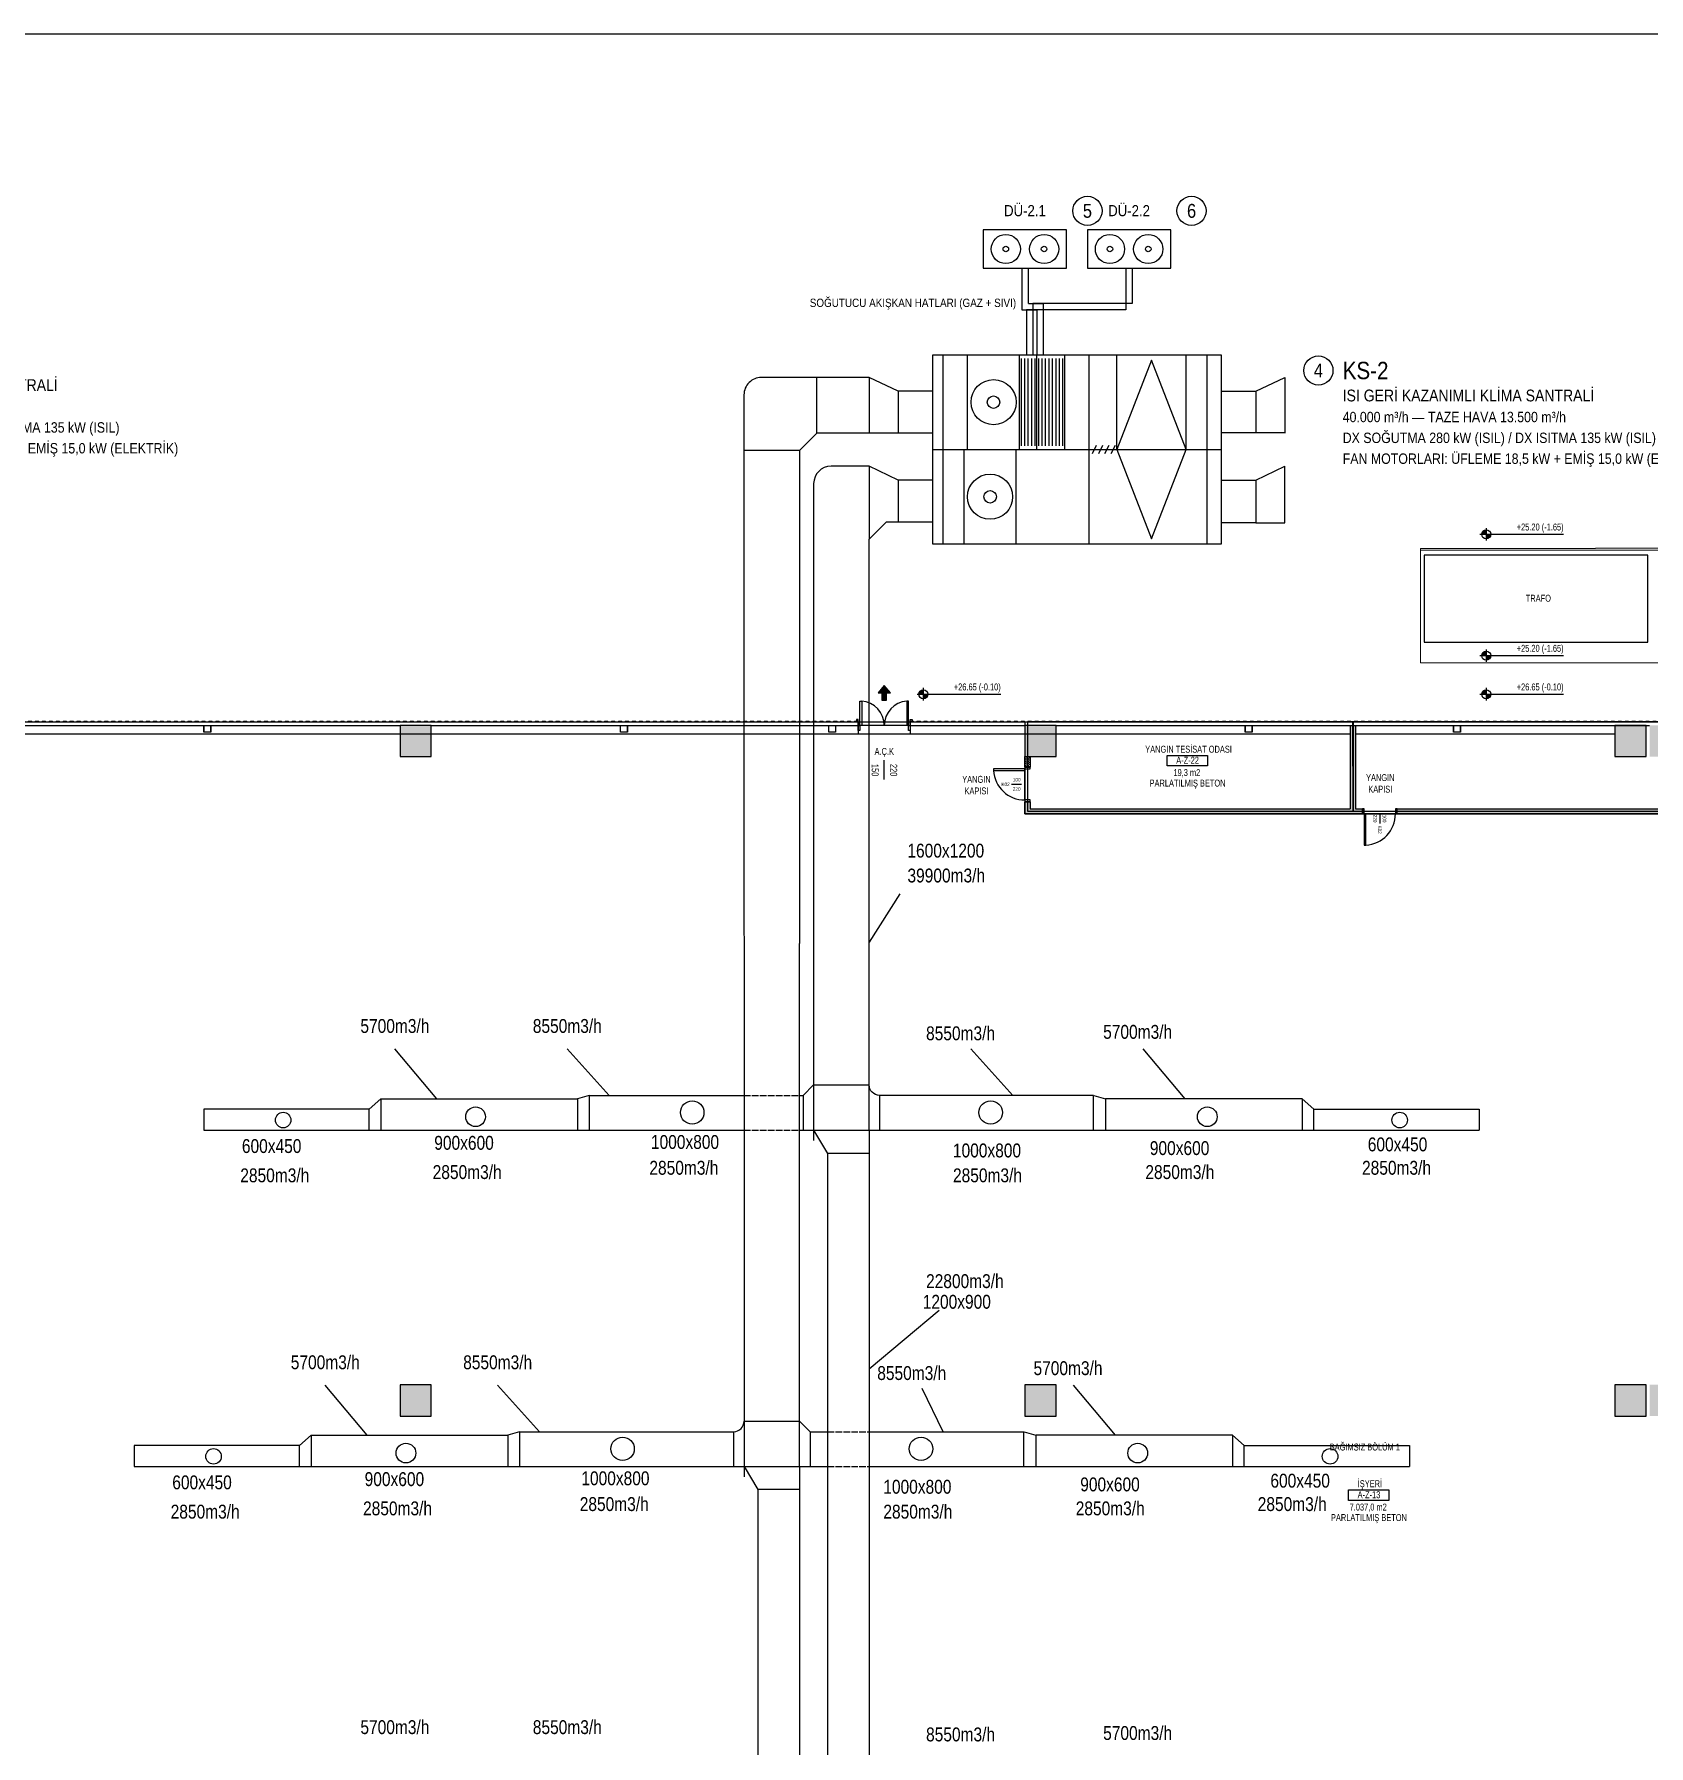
# Model space of a CAD drawing. Header units: centimetres. Extents: x 26200 to 152500, y -600 to 9300.
# Drawn here: x 56981 to 61632, y 4369 to 9300 of the extents above; entities that cross this region are included whole.
import ezdxf
from ezdxf.enums import TextEntityAlignment as Align

# ---------------------------------------------------------------- set-up
doc = ezdxf.new("R2010")
doc.units = ezdxf.units.CM
doc.linetypes.add('DASHED', pattern=[1.524, 1.27, -0.254])
for name, color, linetype in [('A-ANNO-DIMS', 8, 'Continuous'), ('A-ANNO-IDEN', 8, 'Continuous'), ('A-ANNO-TEXT', 8, 'Continuous'), ('A-AREA', 8, 'Continuous'), ('A-DOOR', 8, 'Continuous'), ('A-ELEV-01', 8, 'Continuous'), ('A-ELEV-03', 8, 'Continuous'), ('A-ROOF-OTLN', 8, 'Continuous'), ('A-WALL', 8, 'Continuous'), ('A-WALL-HTCH', 8, 'Continuous'), ('A-WALL-SNWPNL', 8, 'Continuous'), ('A-WALL-STEL', 8, 'Continuous'), ('L-SITE-CURB', 8, 'Continuous'), ('MTY-CIHAZ', 135, 'Continuous'), ('MTY-DONUS-CAP', 110, 'Continuous'), ('MTY-DONUS-KANALI', 4, 'Continuous'), ('MTY-DONUS-KANALI-GIZLI', 4, 'DASHED'), ('MTY-SOGUTUCU-HAT', 6, 'DASHED'), ('MTY-UFLEME-CAP', 21, 'Continuous'), ('MTY-UFLEME-KANALI', 20, 'Continuous'), ('MTY-UFLEME-KANALI-GIZLI', 20, 'DASHED'), ('ROTAS-CIHAZ-NO', 1, 'Continuous'), ('ROTAS-PAFTA', 144, 'Continuous'), ('S-CONC', 5, 'Continuous'), ('S-HTCH', 8, 'Continuous'), ('S-STEL', 3, 'Continuous')]:
    doc.layers.add(name, color=color, linetype=linetype)
doc.styles.add('Fields_100', font='act_simplex.shx', dxfattribs={"width": 0.8, "height": 20})
doc.styles.add('ROTAS', font='arial.ttf')
pattern_1 = [(0, (47244.2896, 54361.0323), (3.175, 3.175), [3.175, -3.175])]

# ---------------------------------------------------------------- blocks, each defined once
blk = doc.blocks.new('KAPI_100')
at = {"layer": 'A-DOOR'}
blk.add_line((5, 15), (95, 15), dxfattribs=at)
blk.add_lwpolyline([(95, 15), (95, 105), (90, 105), (90, 15)], dxfattribs=at)
for points in [[(0, 0), (5, 0), (5, 15), (0, 15)], [(95, 0), (100, 0), (100, 15), (95, 15)]]:
    blk.add_lwpolyline(points, close=True, dxfattribs=at)
blk.add_arc((95, 15), 90, 93.1847, 180, dxfattribs=at)
blk = doc.blocks.new('Mahal kutusu_100')
at = {"color": 0}
blk.add_lwpolyline([(-58, 30), (58, 30), (58, 0), (-58, 0)], close=True, dxfattribs=at)
at = {"color": 0, "style": 'Fields_100', "width": 0.8}
for tag, p in [('MAHAL', (3.6, 37.9)), ('KOD', (0.9, 6.2)), ('KAPLAMA', (0.8, -59.7)), ('ALAN', (-1.3, -29.4))]:
    blk.add_attdef(tag, text='', height=20, dxfattribs=at).set_placement(p, align=Align.CENTER)
blk = doc.blocks.new('Kapı Kodu_100')
at = {"color": 0}
blk.add_lwpolyline([(28, 0), (-28, 0)], dxfattribs=at)
at = {"color": 0, "style": 'Fields_100', "width": 0.8}
for tag, p in [('KK', (-63, -9.6)), ('W', (1, 17.2)), ('H', (1, -36.3))]:
    blk.add_attdef(tag, text='', height=20, dxfattribs=at).set_placement(p, align=Align.CENTER)
blk = doc.blocks.new('KAPI 150')
at = {"layer": 'A-DOOR'}
blk.add_line((145, 15), (5, 15), dxfattribs=at)
for points in [[(5, 15), (5, 85), (10, 85), (10, 15)], [(145, 15), (145, 85), (140, 85), (140, 15)]]:
    blk.add_lwpolyline(points, dxfattribs=at)
for points in [[(5, 0), (0, 0), (0, 15), (5, 15)], [(150, 0), (145, 0), (145, 15), (150, 15)]]:
    blk.add_lwpolyline(points, close=True, dxfattribs=at)
for centre, start, end in [((5, 15), 0, 85.904), ((145, 15), 94.096, 180)]:
    blk.add_arc(centre, 70, start, end, dxfattribs=at)
blk = doc.blocks.new('AÇK_01')
at = {"color": 0}
blk.add_lwpolyline([(28, 0), (-28, 0)], dxfattribs=at)
at = {"color": 0, "style": 'Fields_100', "width": 0.8}
blk.add_attdef('A.Ç.K.01', text='', height=20, rotation=90, dxfattribs=at).set_placement((-53, 0), align=Align.MIDDLE_CENTER)
for tag, p in [('W', (1, 17.2)), ('H', (1, -36.3))]:
    blk.add_attdef(tag, text='', height=20, dxfattribs=at).set_placement(p, align=Align.CENTER)
blk = doc.blocks.new('*U13')
at = {"layer": 'A-WALL-SNWPNL'}
blk.add_lwpolyline([(50, 1), (42, 1), (40, -1), (32, -1), (30, 1), (22, 1), (20, -1), (12, -1), (10, 1), (2, 1), (0, -1), (-8, -1), (-10, 1), (-18, 1), (-20, -1), (-28, -1), (-30, 1), (-38, 1), (-40, -1), (-48, -1), (-50, 1)], dxfattribs=at)
blk = doc.blocks.new('*U14')
at = {"layer": 'A-WALL-STEL', "color": 0, "linetype": 'ByBlock', "lineweight": -2, "transparency": 16777216}
for p in [(0, 0), (100, 0), (200, 0), (300, 0), (400, 0), (500, 0), (600, 0), (700, 0), (800, 0), (900, 0), (1000, 0), (1100, 0), (1200, 0), (1300, 0), (1400, 0), (1500, 0), (1600, 0), (1700, 0), (1800, 0), (1900, 0), (2000, 0), (2100, 0), (2200, 0), (2300, 0), (2400, 0), (2500, 0), (2600, 0), (2700, 0), (2800, 0), (2900, 0), (3000, 0), (3100, 0), (3200, 0), (3300, 0)]:
    blk.add_blockref('*U13', p, dxfattribs=at)
blk = doc.blocks.new('*U15')
at = {"layer": 'A-WALL-SNWPNL'}
blk.add_lwpolyline([(50, 1), (42, 1), (40, -1), (32, -1), (30, 1), (22, 1), (20, -1), (12, -1), (10, 1), (2, 1), (0, -1), (-8, -1), (-10, 1), (-18, 1), (-20, -1), (-28, -1), (-30, 1), (-38, 1), (-40, -1), (-48, -1), (-50, 1)], dxfattribs=at)
blk = doc.blocks.new('*U16')
at = {"layer": 'A-WALL-STEL', "color": 0, "linetype": 'ByBlock', "lineweight": -2, "transparency": 16777216}
for p in [(0, 0), (100, 0), (200, 0), (300, 0), (400, 0), (500, 0), (600, 0), (700, 0), (800, 0), (900, 0), (1000, 0), (1100, 0), (1200, 0), (1300, 0), (1400, 0), (1500, 0), (1600, 0), (1700, 0), (1800, 0), (1900, 0), (2000, 0), (2100, 0), (2200, 0), (2300, 0), (2400, 0), (2500, 0), (2600, 0), (2700, 0), (2800, 0), (2900, 0), (3000, 0), (3100, 0), (3200, 0), (3300, 0), (3400, 0), (3500, 0), (3600, 0), (3700, 0), (3800, 0), (3900, 0), (4000, 0), (4100, 0), (4200, 0), (4300, 0), (4400, 0), (4500, 0), (4600, 0), (4700, 0), (4800, 0), (4900, 0), (5000, 0), (5100, 0), (5200, 0), (5300, 0), (5400, 0)]:
    blk.add_blockref('*U15', p, dxfattribs=at)

msp = doc.modelspace()

# ---------------------------------------------------------------- hatches: boundary and pattern name
at = {"layer": 'A-ANNO-DIMS'}
h = msp.add_hatch(color=256, dxfattribs=at)
h.paths.add_polyline_path([(61163.6, 7872.1, 0.414214), (61150.6, 7859.1), (61163.6, 7859.1)])
h.paths.add_polyline_path([(61176.6, 7859.1), (61163.6, 7859.1), (61163.6, 7846.1, 0.414214)])
h = msp.add_hatch(color=256, dxfattribs=at)
h.paths.add_polyline_path([(61163.6, 7522.6, 0.414214), (61150.6, 7509.6), (61163.6, 7509.6)])
h.paths.add_polyline_path([(61176.6, 7509.6), (61163.6, 7509.6), (61163.6, 7496.6, 0.414214)])
h = msp.add_hatch(color=256, dxfattribs=at)
h.paths.add_polyline_path([(59542, 7411.3, 0.414214), (59529, 7398.3), (59542, 7398.3)])
h.paths.add_polyline_path([(59555, 7398.3), (59542, 7398.3), (59542, 7385.3, 0.414214)])
h = msp.add_hatch(color=256, dxfattribs=at)
h.paths.add_polyline_path([(61163.6, 7411.3, 0.414214), (61150.6, 7398.3), (61163.6, 7398.3)])
h.paths.add_polyline_path([(61176.6, 7398.3), (61163.6, 7398.3), (61163.6, 7385.3, 0.414214)])
at = {"layer": 'A-ANNO-TEXT'}
h = msp.add_hatch(color=256, dxfattribs=at)
h.dxf.hatch_style = 1
h.paths.add_polyline_path([(59429.5, 7423.2), (59411.8, 7402), (59422.7, 7402), (59422.7, 7380.9), (59436.2, 7380.9), (59436.2, 7402), (59447.2, 7402)])
at = {"layer": 'A-WALL-HTCH'}
h = msp.add_hatch(dxfattribs=at)
h.set_pattern_fill('DASH', color=256, angle=360)
h.set_pattern_definition(pattern_1)
h.paths.add_polyline_path([(60807, 7068.6), (60787, 7068.6), (60787, 7308.6), (60772, 7308.6), (60772, 7068.6), (59849.5, 7068.6), (59849.5, 7088.6), (59834.5, 7088.6), (59834.5, 7053.6), (60807, 7053.6)])
h = msp.add_hatch(dxfattribs=at)
h.set_pattern_fill('DASH', color=256, angle=360)
h.set_pattern_definition(pattern_1)
h.paths.add_polyline_path([(62587, 7073.6), (62572, 7073.6), (62572, 7068.6), (60907, 7068.6), (60907, 7053.6), (62587, 7053.6)])
h.paths.add_polyline_path([(62587, 7308.6), (62572, 7308.6), (62572, 7263.6), (62587, 7263.6)])
h = msp.add_hatch(dxfattribs=at)
h.set_pattern_fill('DASH', color=256, angle=360)
h.set_pattern_definition(pattern_1)
h.paths.add_polyline_path([(59849.5, 7218.6), (59834.5, 7218.6), (59834.5, 7188.6), (59849.5, 7188.6)])
at = {"layer": 'S-HTCH'}
h = msp.add_hatch(dxfattribs=at)
h.set_pattern_fill('ANSI33', color=256)
h.set_pattern_definition([(45, (47244.2896, 5721.5606), (-4.490128, 4.490128), []), (45, (47248.78, 5721.5606), (-4.490128, 4.490128), [3.175, -1.5875])])
h.paths.add_polyline_path([(63434.5, 1518.6), (63524.5, 1518.6), (63524.5, 1608.6), (63434.5, 1608.6)])
h.paths.add_polyline_path([(63434.5, 7218.6), (63524.5, 7218.6), (63524.5, 7308.6), (63434.5, 7308.6)])
h.paths.add_polyline_path([(61634.5, 1518.6), (61724.5, 1518.6), (61724.5, 1608.6), (61634.5, 1608.6)])
h.paths.add_polyline_path([(58034.5, 1518.6), (58124.5, 1518.6), (58124.5, 1608.6), (58034.5, 1608.6)])
h.paths.add_polyline_path([(61634.5, 7218.6), (61724.5, 7218.6), (61724.5, 7308.6), (61634.5, 7308.6)])
h.paths.add_polyline_path([(58034.5, 7218.6), (58124.5, 7218.6), (58124.5, 7308.6), (58034.5, 7308.6)])
h.paths.add_polyline_path([(63434.5, 3418.6), (63524.5, 3418.6), (63524.5, 3508.6), (63434.5, 3508.6)])
h.paths.add_polyline_path([(63434.5, 5318.6), (63524.5, 5318.6), (63524.5, 5408.6), (63434.5, 5408.6)])
h.paths.add_polyline_path([(61634.5, 3418.6), (61724.5, 3418.6), (61724.5, 3508.6), (61634.5, 3508.6)])
h.paths.add_polyline_path([(58034.5, 3418.6), (58124.5, 3418.6), (58124.5, 3508.6), (58034.5, 3508.6)])
h.paths.add_polyline_path([(61634.5, 5318.6), (61724.5, 5318.6), (61724.5, 5408.6), (61634.5, 5408.6)])
h.paths.add_polyline_path([(58034.5, 5318.6), (58124.5, 5318.6), (58124.5, 5408.6), (58034.5, 5408.6)])
h.paths.add_polyline_path([(68834.5, 3418.6), (68924.5, 3418.6), (68924.5, 3508.6), (68834.5, 3508.6)])
h.paths.add_polyline_path([(68834.5, 5318.6), (68924.5, 5318.6), (68924.5, 5408.6), (68834.5, 5408.6)])
h.paths.add_polyline_path([(67034.5, 3418.6), (67124.5, 3418.6), (67124.5, 3508.6), (67034.5, 3508.6)])
h.paths.add_polyline_path([(67034.5, 5318.6), (67124.5, 5318.6), (67124.5, 5408.6), (67034.5, 5408.6)])
h.paths.add_polyline_path([(65234.5, 3418.6), (65324.5, 3418.6), (65324.5, 3508.6), (65234.5, 3508.6)])
h.paths.add_polyline_path([(65234.5, 5318.6), (65324.5, 5318.6), (65324.5, 5408.6), (65234.5, 5408.6)])
h.paths.add_polyline_path([(61534.5, 3418.6), (61624.5, 3418.6), (61624.5, 3508.6), (61534.5, 3508.6)])
h.paths.add_polyline_path([(61534.5, 5318.6), (61624.5, 5318.6), (61624.5, 5408.6), (61534.5, 5408.6)])
h.paths.add_polyline_path([(59834.5, 3418.6), (59924.5, 3418.6), (59924.5, 3508.6), (59834.5, 3508.6)])
h.paths.add_polyline_path([(59834.5, 5318.6), (59924.5, 5318.6), (59924.5, 5408.6), (59834.5, 5408.6)])
h.paths.add_polyline_path([(56234.5, 3418.6), (56324.5, 3418.6), (56324.5, 3508.6), (56234.5, 3508.6)])
h.paths.add_polyline_path([(56234.5, 5318.6), (56324.5, 5318.6), (56324.5, 5408.6), (56234.5, 5408.6)])
h.paths.add_polyline_path([(54434.5, 3418.6), (54524.5, 3418.6), (54524.5, 3508.6), (54434.5, 3508.6)])
h.paths.add_polyline_path([(54434.5, 5318.6), (54524.5, 5318.6), (54524.5, 5408.6), (54434.5, 5408.6)])
h.paths.add_polyline_path([(52634.5, 3418.6), (52724.5, 3418.6), (52724.5, 3508.6), (52634.5, 3508.6)])
h.paths.add_polyline_path([(52634.5, 5318.6), (52724.5, 5318.6), (52724.5, 5408.6), (52634.5, 5408.6)])
h.paths.add_polyline_path([(70634.5, 5318.6), (70724.5, 5318.6), (70724.5, 5408.6), (70634.5, 5408.6)])
h.paths.add_polyline_path([(70634.5, 3418.6), (70724.5, 3418.6), (70724.5, 3508.6), (70634.5, 3508.6)])
h.paths.add_polyline_path([(70634.5, 1518.6), (70724.5, 1518.6), (70724.5, 1608.6), (70634.5, 1608.6)])
h.paths.add_polyline_path([(68834.5, 1518.6), (68924.5, 1518.6), (68924.5, 1608.6), (68834.5, 1608.6)])
h.paths.add_polyline_path([(67034.5, 1518.6), (67124.5, 1518.6), (67124.5, 1608.6), (67034.5, 1608.6)])
h.paths.add_polyline_path([(65234.5, 1518.6), (65324.5, 1518.6), (65324.5, 1608.6), (65234.5, 1608.6)])
h.paths.add_polyline_path([(61534.5, 1518.6), (61624.5, 1518.6), (61624.5, 1608.6), (61534.5, 1608.6)])
h.paths.add_polyline_path([(59834.5, 1518.6), (59924.5, 1518.6), (59924.5, 1608.6), (59834.5, 1608.6)])
h.paths.add_polyline_path([(56234.5, 1518.6), (56324.5, 1518.6), (56324.5, 1608.6), (56234.5, 1608.6)])
h.paths.add_polyline_path([(54434.5, 1518.6), (54524.5, 1518.6), (54524.5, 1608.6), (54434.5, 1608.6)])
h.paths.add_polyline_path([(52634.5, 1518.6), (52724.5, 1518.6), (52724.5, 1608.6), (52634.5, 1608.6)])
h.paths.add_polyline_path([(70634.5, 7218.6), (70724.5, 7218.6), (70724.5, 7308.6), (70634.5, 7308.6)])
h.paths.add_polyline_path([(68834.5, 7218.6), (68924.5, 7218.6), (68924.5, 7308.6), (68834.5, 7308.6)])
h.paths.add_polyline_path([(67034.5, 7218.6), (67124.5, 7218.6), (67124.5, 7308.6), (67034.5, 7308.6)])
h.paths.add_polyline_path([(65234.5, 7218.6), (65324.5, 7218.6), (65324.5, 7308.6), (65234.5, 7308.6)])
h.paths.add_polyline_path([(61534.5, 7218.6), (61624.5, 7218.6), (61624.5, 7308.6), (61534.5, 7308.6)])
h.paths.add_polyline_path([(59834.5, 7218.6), (59924.5, 7218.6), (59924.5, 7308.6), (59834.5, 7308.6)])
h.paths.add_polyline_path([(56234.5, 7218.6), (56324.5, 7218.6), (56324.5, 7308.6), (56234.5, 7308.6)])
h.paths.add_polyline_path([(54434.5, 7218.6), (54524.5, 7218.6), (54524.5, 7308.6), (54434.5, 7308.6)])
h.paths.add_polyline_path([(52634.5, 7218.6), (52724.5, 7218.6), (52724.5, 7308.6), (52634.5, 7308.6)])

# ---------------------------------------------------------------- linework, layer by layer
at = {"layer": 'A-ANNO-DIMS'}
for p, q in [((61145.6, 7859.1), (61386.6, 7859.1)), ((61163.6, 7877.1), (61163.6, 7841.1)), ((61145.6, 7509.6), (61386.6, 7509.6)), ((61163.6, 7527.6), (61163.6, 7491.6)), ((59524, 7398.3), (59765, 7398.3)), ((59542, 7416.3), (59542, 7380.3)), ((61145.6, 7398.3), (61386.6, 7398.3)), ((61163.6, 7416.3), (61163.6, 7380.3))]:
    msp.add_line(p, q, dxfattribs=at)
for centre in [(61163.6, 7859.1), (61163.6, 7509.6), (59542, 7398.3), (61163.6, 7398.3)]:
    msp.add_circle(centre, 13, dxfattribs=at)
at = {"layer": 'A-ANNO-TEXT'}
msp.add_lwpolyline([(59429.5, 7423.2), (59411.8, 7402), (59422.7, 7402), (59422.7, 7380.9), (59436.2, 7380.9), (59436.2, 7402), (59447.2, 7402)], close=True, dxfattribs=at)
at = {"layer": 'A-AREA'}
for points in [[(62587, 7318.6), (70734.5, 7318.6), (70734.5, 3418.6), (52612, 3418.6), (52612, 7318.6), (59834.5, 7318.6), (59834.5, 7053.6), (62587, 7053.6)], [(59842.6, 7061.1), (60780.1, 7061.1), (60779.5, 7318.6), (59842, 7318.6)], [(60780.1, 7061.1), (62587, 7061.1), (62587, 7318.6), (60780.1, 7318.6)]]:
    msp.add_lwpolyline(points, close=True, dxfattribs=at)
at = {"layer": 'A-ELEV-01'}
for p, q in [((60772, 7283.6), (50813.6, 7283.6)), ((58034.5, 7283.6), (56324.5, 7283.6)), ((59354.5, 7283.6), (58124.5, 7283.6)), ((59834.5, 7283.6), (59504.5, 7283.6)), ((60772, 7283.6), (59924.5, 7283.6)), ((60979.5, 7283.6), (60787, 7283.6)), ((61534.5, 7283.6), (60979.5, 7283.6))]:
    msp.add_line(p, q, dxfattribs=at)
for points in [[(60974.5, 7818.7), (61982.5, 7819.7)], [(60974.5, 7813.7), (61982.5, 7814.7)], [(59354.5, 7308.6), (59354.5, 7283.6)], [(59504.5, 7308.6), (59504.5, 7283.6)]]:
    msp.add_lwpolyline(points, dxfattribs=at)
at = {"layer": 'A-ELEV-03'}
for points in [[(53804.5, 7318.6), (59354.5, 7318.6)], [(59504.5, 7318.6), (60979.5, 7318.6)], [(60979.5, 7318.6), (62954.5, 7318.6)]]:
    msp.add_lwpolyline(points, dxfattribs=at)
at = {"layer": 'A-ROOF-OTLN'}
msp.add_lwpolyline([(60984.5, 7548.7), (61629.5, 7548.7), (61629.5, 7798.7), (60984.5, 7798.7)], close=True, dxfattribs=at)
at = {"layer": 'A-WALL'}
for p, q in [((59834.5, 7188.6), (59849.5, 7188.6)), ((59849.5, 7088.6), (59834.5, 7088.6)), ((60807, 7053.6), (60807, 7068.6)), ((60907, 7053.6), (60907, 7068.6))]:
    msp.add_line(p, q, dxfattribs=at)
for points in [[(60772, 7308.6), (60772, 7068.6)], [(60787, 7308.6), (60787, 7068.6)], [(59834.5, 7188.6), (59834.5, 7218.6)], [(59849.5, 7218.6), (59849.5, 7188.6)], [(60807, 7053.6), (59834.5, 7053.6), (59834.5, 7088.6)], [(59849.5, 7088.6), (59849.5, 7068.6), (60772, 7068.6)], [(60787, 7068.6), (60807, 7068.6)], [(60907, 7068.6), (62572, 7068.6), (62572, 7073.6), (62587, 7073.6), (62587, 7053.6), (60907, 7053.6)]]:
    msp.add_lwpolyline(points, dxfattribs=at)
at = {"layer": 'A-WALL-SNWPNL'}
for p, q in [((56324.5, 7308.6), (58034.5, 7308.6)), ((58124.5, 7308.6), (59354.5, 7308.6)), ((59504.5, 7308.6), (59834.5, 7308.6)), ((59924.5, 7308.6), (60979.5, 7308.6)), ((60979.5, 7308.6), (61634.5, 7308.6))]:
    msp.add_line(p, q, dxfattribs=at)
for points in [[(59359.5, 7308.6), (59354.5, 7308.6), (59354.5, 7325.6), (59349.5, 7325.6), (59349.5, 7321.1)], [(59354.5, 7318.6), (59354.5, 7308.6)], [(59499.5, 7308.6), (59504.5, 7308.6), (59504.5, 7325.6), (59509.5, 7325.6), (59509.5, 7321.1)], [(59504.5, 7320.6), (59512.5, 7320.6), (59514.5, 7318.6), (59522.5, 7318.6), (59524.5, 7320.6), (59532.5, 7320.6), (59534.5, 7318.6), (59542.5, 7318.6), (59544.5, 7320.6), (59552.5, 7320.6), (59554.5, 7318.6)], [(59504.5, 7318.6), (59504.5, 7308.6)]]:
    msp.add_lwpolyline(points, dxfattribs=at)
at = {"layer": 'L-SITE-CURB', "lineweight": 0}
msp.add_lwpolyline([(60974.5, 7818.7), (60974.5, 7488.6), (61982.5, 7488.6)], dxfattribs=at)
at = {"layer": 'MTY-CIHAZ'}
for p, q in [((59599.4, 8103.6), (59599.4, 8376.1)), ((59669.4, 8103.6), (59669.4, 8376.1)), ((59819.4, 8103.6), (59819.4, 8376.1)), ((59824.4, 8113.6), (59824.4, 8366.1)), ((59834.4, 8113.6), (59834.4, 8366.1)), ((59844.4, 8113.6), (59844.4, 8366.1)), ((59854.4, 8113.6), (59854.4, 8366.1)), ((59864.4, 8113.6), (59864.4, 8366.1)), ((59869.4, 8103.6), (59869.4, 8376.1)), ((59874.4, 8113.6), (59874.4, 8366.1)), ((59884.4, 8113.6), (59884.4, 8366.1)), ((59894.4, 8113.6), (59894.4, 8366.1)), ((59904.4, 8113.6), (59904.4, 8366.1)), ((59914.4, 8113.6), (59914.4, 8366.1)), ((59924.4, 8113.6), (59924.4, 8366.1)), ((59934.4, 8113.6), (59934.4, 8366.1)), ((59944.4, 8113.6), (59944.4, 8366.1)), ((59949.4, 8103.6), (59949.4, 8376.1)), ((60019.4, 8103.6), (60019.4, 8376.1)), ((60099.4, 8103.6), (60099.4, 8376.1)), ((60299.4, 8103.6), (60299.4, 8376.1)), ((60359.4, 8103.6), (60359.4, 8376.1)), ((59569.4, 8103.6), (60400.2, 8103.6)), ((59599.4, 7831), (59599.4, 8103.6)), ((59659.4, 7831), (59659.4, 8103.6)), ((59809.4, 7831), (59809.4, 8103.6)), ((60019.4, 7831), (60019.4, 8103.6)), ((60029.4, 8091.6), (60041.4, 8115.6)), ((60047.4, 8091.6), (60059.4, 8115.6)), ((60065.4, 8091.6), (60077.4, 8115.6)), ((60083.4, 8091.6), (60095.4, 8115.6)), ((60099.4, 8103.6), (60299.4, 8103.6)), ((60359.4, 7831), (60359.4, 8103.6))]:
    msp.add_line(p, q, dxfattribs=at)
for points in [[(59714.8, 8626.1), (59954.8, 8626.1), (59954.8, 8736.1), (59714.8, 8736.1)], [(60014.8, 8626.1), (60254.8, 8626.1), (60254.8, 8736.1), (60014.8, 8736.1)], [(60199.4, 7846), (60299.4, 8103.6), (60199.4, 8361.1), (60099.4, 8103.6)]]:
    msp.add_lwpolyline(points, close=True, dxfattribs=at)
at = {"layer": 'MTY-CIHAZ', "color": 1}
msp.add_lwpolyline([(59569.4, 8376.1), (60400.2, 8376.1), (60400.2, 7831), (59569.4, 7831)], close=True, dxfattribs=at)
at = {"layer": 'MTY-CIHAZ', "color": 5}
for points in [[(60499.9, 8271.3), (60583.5, 8311.3)], [(60583.5, 8311.3), (60583.5, 8150.4)], [(60399.9, 8271.3), (60499.9, 8271.3)], [(60499.9, 8271.3), (60499.9, 8151.3)], [(60583.5, 8151.3), (60400.2, 8151.3)]]:
    msp.add_lwpolyline(points, dxfattribs=at)
at = {"layer": 'MTY-CIHAZ', "color": 1}
for points in [[(60499.9, 8015.1), (60583.5, 8055.1)], [(60499.9, 7892.6), (60583.5, 7892.6), (60583.5, 8055.1)], [(60399.9, 8015.1), (60499.9, 8015.1)], [(60499.9, 8015.1), (60500.2, 7892.6)], [(60500.2, 7892.6), (60400.2, 7892.6)]]:
    msp.add_lwpolyline(points, dxfattribs=at)
at = {"layer": 'MTY-CIHAZ'}
for centre, radius in [((59779.6, 8681.1), 42), ((59779.6, 8681.1), 8), ((59890, 8681.1), 42), ((59890, 8681.1), 8), ((60079.6, 8681.1), 42), ((60079.6, 8681.1), 8), ((60190, 8681.1), 42), ((60190, 8681.1), 8), ((59744.4, 8239.8), 65), ((59744.4, 8239.8), 18), ((59734.4, 7967.3), 65), ((59734.4, 7967.3), 18)]:
    msp.add_circle(centre, radius, dxfattribs=at)
at = {"layer": 'MTY-DONUS-CAP', "color": 1}
for points in [[(59474.5, 6822.9), (59386.1, 6684)], [(58140.3, 6232.5), (58019.5, 6376.7)], [(58637, 6242.5), (58516.2, 6376.7)], [(59799.7, 6242.5), (59678.9, 6376.7)], [(60296.4, 6232.5), (60175.6, 6376.7)], [(59588, 5622.7), (59386.1, 5453.7)]]:
    msp.add_lwpolyline(points, dxfattribs=at)
at = {"layer": 'MTY-DONUS-KANALI', "color": 1}
for points in [[(59386.1, 8055.1), (59276.1, 8055.1, 0.414213), (59226.1, 8005.1), (59226.1, 6112.5)], [(60032.4, 6142.5), (60032.4, 6242.5), (59416.1, 6242.5, -0.414242), (59386.1, 6272.5), (59386.1, 7649)]]:
    msp.add_lwpolyline(points, format="xyb", dxfattribs=at)
for points in [[(59469.7, 8015.1), (59386.1, 8055.1)], [(59386.1, 8055.1), (59386.1, 7845.1)], [(59569.7, 8015.1), (59469.7, 8015.1)], [(59469.7, 8015.1), (59469.7, 7895.1)], [(59386.1, 7649), (59386.1, 7845.1), (59436.1, 7895.1), (59569.4, 7895.1)], [(59226.1, 6272.5), (59386.1, 6272.5)], [(59386.1, 6142.5), (59386.1, 6272.5)], [(57945.4, 6202.5), (57979.3, 6232.5)], [(57979.3, 6232.5), (58545.6, 6232.5)], [(57979.3, 6232.5), (57979.3, 6142.5)], [(58579.3, 6242.5), (58545.6, 6232.5)], [(58545.6, 6232.5), (58545.6, 6142.5)], [(58579.3, 6242.5), (58579.3, 6142.5)], [(59196.1, 6242.5), (59196.1, 6142.5)], [(59416.1, 6242.5), (59416.1, 6142.5)], [(60032.9, 6242.5), (60066.7, 6232.5)], [(60633, 6232.5), (60066.7, 6232.5)], [(60066.7, 6232.5), (60066.7, 6142.5)], [(60666.9, 6202.5), (60633, 6232.5)], [(60633, 6232.5), (60633, 6142.5)], [(57945.4, 6202.5), (57468.9, 6202.5)], [(57468.9, 6202.5), (57468.9, 6142.5)], [(57945.4, 6142.5), (57945.4, 6202.5)], [(60666.9, 6142.5), (60666.9, 6202.5)], [(60666.9, 6202.5), (61143.3, 6202.5)], [(61143.3, 6202.5), (61143.3, 6142.5)], [(59226.1, 6142.5), (59266.1, 6075.5)], [(59226.1, 6142.5), (59386.1, 6142.5)], [(59386.1, 6142.5), (61143.3, 6142.5)], [(59386.1, 6142.5), (59386.1, 4252.2)], [(59386.1, 6075.5), (59266.1, 6075.5)]]:
    msp.add_lwpolyline(points, dxfattribs=at)
at = {"layer": 'MTY-DONUS-KANALI'}
for points in [[(59196.1, 6242.5), (59226.1, 6272.5)], [(59226.1, 6272.5), (59226.1, 6272.5)], [(58579.3, 6242.5), (59025.5, 6242.5)], [(59185.6, 6242.5), (59196.1, 6242.5)], [(57468.9, 6142.5), (59025.5, 6142.5)], [(59185.6, 6142.5), (59226.1, 6142.5)], [(59266.1, 6075.5), (59266.1, 4258.9)]]:
    msp.add_lwpolyline(points, dxfattribs=at)
at = {"layer": 'MTY-DONUS-KANALI', "color": 1}
for centre, radius in [((58876.3, 6193.2), 33.7), ((59736, 6193.2), 33.7), ((57697.8, 6171.4), 22.4), ((58252, 6180.8), 28.4), ((60360.2, 6180.8), 28.4), ((60914.4, 6171.4), 22.4)]:
    msp.add_circle(centre, radius, dxfattribs=at)
at = {"layer": 'MTY-DONUS-KANALI-GIZLI', "ltscale": 15}
for points in [[(59025.5, 6242.5), (59185.6, 6242.5)], [(59025.5, 6142.5), (59185.6, 6142.5)]]:
    msp.add_lwpolyline(points, dxfattribs=at)
at = {"layer": 'MTY-SOGUTUCU-HAT', "ltscale": 0.5}
for points in [[(59825.8, 8626.1), (59825.8, 8506.1), (59869.4, 8506.1), (59869.4, 8376.1)], [(60125.8, 8626.1), (60125.8, 8506.1), (59839.4, 8506.1), (59839.4, 8376.1)], [(59843.8, 8626.1), (59843.8, 8524.1), (59887.4, 8524.1), (59887.4, 8376.1)], [(60143.8, 8626.1), (60143.8, 8524.1), (59857.4, 8524.1), (59857.4, 8376.1)]]:
    msp.add_lwpolyline(points, dxfattribs=at)
at = {"layer": 'MTY-UFLEME-CAP', "color": 5}
for points in [[(57939.8, 5263.5), (57818.9, 5407.7)], [(58436.4, 5273.5), (58315.6, 5407.7)], [(59599.1, 5273.5), (59538.3, 5397.7)], [(60095.8, 5263.5), (59975, 5407.7)]]:
    msp.add_lwpolyline(points, dxfattribs=at)
at = {"layer": 'MTY-UFLEME-KANALI', "color": 5}
for points in [[(59386.1, 8311.3), (59075.4, 8311.2, 0.414214), (59025.4, 8261.2), (59025.6, 5143.5)], [(58378.7, 5273.5), (58995.6, 5273.5, 0.414214), (59025.6, 5303.5), (59025.6, 5303.5)], [(59065.6, 5106.5), (59065.6, 3289.9, -0.299827), (59059.5, 3280.7), (58995.5, 3253.2), (58378.7, 3253.2)]]:
    msp.add_lwpolyline(points, format="xyb", dxfattribs=at)
for points in [[(59235.4, 8150.4), (59235.4, 8311.2)], [(59469.7, 8271.3), (59386.1, 8311.3)], [(59386.1, 8311.3), (59386.1, 8150.4)], [(59569.7, 8271.3), (59469.7, 8271.3)], [(59469.7, 8271.3), (59469.7, 8151.3)], [(59569.4, 8150.4), (59235.4, 8150.4), (59185.4, 8100.4), (59185.6, 6680)], [(59185.4, 8100.4), (59025.4, 8100.4)], [(59025.6, 5303.5), (59185.6, 5303.5)], [(59185.6, 5173.5), (59185.6, 5303.5)], [(57744.8, 5233.5), (57268.4, 5233.5)], [(57268.4, 5233.5), (57268.4, 5173.5)], [(57744.8, 5233.5), (57778.7, 5263.5)], [(57744.8, 5173.5), (57744.8, 5233.5)], [(57778.7, 5263.5), (58345, 5263.5)], [(57778.7, 5263.5), (57778.7, 5173.5)], [(58378.7, 5273.5), (58345, 5263.5)], [(58345, 5263.5), (58345, 5173.5)], [(58378.7, 5273.5), (58378.7, 5173.5)], [(58995.5, 5273.5), (58995.5, 5173.5)], [(59215.6, 5273.5), (59215.6, 5173.5)], [(59832.4, 5273.5), (59866.1, 5263.5)], [(60432.4, 5263.5), (59866.1, 5263.5)], [(59866.1, 5263.5), (59866.1, 5173.5)], [(60466.3, 5233.5), (60432.4, 5263.5)], [(60432.4, 5263.5), (60432.4, 5173.5)], [(60466.3, 5173.5), (60466.3, 5233.5)], [(60466.3, 5233.5), (60942.7, 5233.5)], [(60942.7, 5233.5), (60942.7, 5173.5)], [(57268.4, 5173.5), (59025.6, 5173.5)], [(59025.6, 5173.5), (59065.6, 5106.5)], [(59025.6, 5173.5), (59185.6, 5173.5)], [(59185.6, 5173.5), (59185.6, 3283.2)], [(59185.6, 5106.5), (59065.6, 5106.5)]]:
    msp.add_lwpolyline(points, dxfattribs=at)
at = {"layer": 'MTY-UFLEME-KANALI'}
for points in [[(59185.6, 5303.5), (59185.6, 6680)], [(59215.6, 5273.5), (59185.6, 5303.5)], [(59215.6, 5273.5), (59266.1, 5273.5)], [(59386.1, 5273.5), (59831.8, 5273.5)], [(59831.8, 5173.5), (59831.8, 5273.5)], [(59185.6, 5173.5), (59266.1, 5173.5)], [(59386.1, 5173.5), (60942.7, 5173.5)]]:
    msp.add_lwpolyline(points, dxfattribs=at)
at = {"layer": 'MTY-UFLEME-KANALI', "color": 5}
for centre, radius in [((58051.5, 5211.8), 28.4), ((58675.7, 5224.2), 33.7), ((59535.4, 5224.2), 33.7), ((60159.7, 5211.8), 28.4), ((57497.2, 5202.4), 22.4), ((60713.9, 5202.4), 22.4)]:
    msp.add_circle(centre, radius, dxfattribs=at)
at = {"layer": 'MTY-UFLEME-KANALI-GIZLI', "ltscale": 15}
for points in [[(59266.1, 5273.5), (59386.1, 5273.5)], [(59266.1, 5173.5), (59386.1, 5173.5)]]:
    msp.add_lwpolyline(points, dxfattribs=at)
at = {"layer": 'ROTAS-CIHAZ-NO'}
for centre in [(60014.8, 8791.1), (60314.8, 8791.1), (60680.2, 8331.1)]:
    msp.add_circle(centre, 42, dxfattribs=at)
at = {"layer": 'ROTAS-PAFTA'}
msp.add_lwpolyline([(44000, -600), (75600, -600), (75600, 9300), (44000, 9300)], close=True, dxfattribs=at)
at = {"layer": 'S-CONC'}
for points in [[(58034.5, 7218.6), (58124.5, 7218.6), (58124.5, 7308.6), (58034.5, 7308.6)], [(59834.5, 7218.6), (59924.5, 7218.6), (59924.5, 7308.6), (59834.5, 7308.6)], [(61534.5, 7218.6), (61624.5, 7218.6), (61624.5, 7308.6), (61534.5, 7308.6)], [(58034.5, 5318.6), (58124.5, 5318.6), (58124.5, 5408.6), (58034.5, 5408.6)], [(59834.5, 5318.6), (59924.5, 5318.6), (59924.5, 5408.6), (59834.5, 5408.6)], [(61534.5, 5318.6), (61624.5, 5318.6), (61624.5, 5408.6), (61534.5, 5408.6)]]:
    msp.add_lwpolyline(points, close=True, dxfattribs=at)
at = {"layer": 'S-STEL', "elevation": 0}
for points in [[(57469.5, 7308.6), (57489.5, 7308.6), (57489.5, 7288.6), (57469.5, 7288.6)], [(57470.1, 7308), (57488.9, 7308), (57488.9, 7289.2), (57470.1, 7289.2)], [(58669.5, 7308.6), (58689.5, 7308.6), (58689.5, 7288.6), (58669.5, 7288.6)], [(58670.1, 7308), (58688.9, 7308), (58688.9, 7289.2), (58670.1, 7289.2)], [(59269.5, 7308.6), (59289.5, 7308.6), (59289.5, 7288.6), (59269.5, 7288.6)], [(59270.1, 7308), (59288.9, 7308), (59288.9, 7289.2), (59270.1, 7289.2)], [(60469.5, 7308.6), (60489.5, 7308.6), (60489.5, 7288.6), (60469.5, 7288.6)], [(60470.1, 7308), (60488.9, 7308), (60488.9, 7289.2), (60470.1, 7289.2)], [(61069.5, 7308.6), (61089.5, 7308.6), (61089.5, 7288.6), (61069.5, 7288.6)], [(61070.1, 7308), (61088.9, 7308), (61088.9, 7289.2), (61070.1, 7289.2)]]:
    msp.add_lwpolyline(points, close=True, dxfattribs=at)

# ---------------------------------------------------------------- block references
at = {"layer": 'A-ANNO-IDEN'}
for p, values in [((60302.5, 7192), {'MAHAL': 'YANGIN TESİSAT ODASI', 'KOD': 'A-Z-22', 'ALAN': '19,3 m2', 'KAPLAMA': 'PARLATILMIŞ BETON'}), ((60825, 5075.7), {'MAHAL': 'İŞYERİ', 'KOD': 'A-Z-13', 'ALAN': '7.037,0 m2', 'KAPLAMA': 'PARLATILMIŞ BETON'})]:
    msp.add_blockref('Mahal kutusu_100', p, dxfattribs=at).add_auto_attribs(values)
at = {"layer": 'A-ANNO-IDEN', "xscale": 0.5, "yscale": 0.5, "zscale": 0.5}
msp.add_blockref('Kapı Kodu_100', (59810.5, 7138.6), dxfattribs=at).add_auto_attribs({'KK': 'K02', 'H': '220', 'W': '100'})
at = {"layer": 'A-ANNO-IDEN'}
ref = msp.add_blockref('Kapı Kodu_100', (60857, 7039.6), dxfattribs=dict(at, xscale=-0.5, yscale=0.5, zscale=0.5, rotation=270))
ref.add_attrib('KK', 'K02', dxfattribs={"layer": '0', "color": 0, "height": 10, "rotation": 270, "style": 'Fields_100', "width": 0.8}).set_placement((60852.2, 7008.1), align=Align.CENTER)
ref.add_attrib('H', '220', dxfattribs={"layer": '0', "color": 0, "height": 10, "rotation": 270, "style": 'Fields_100', "width": 0.8}).set_placement((60838.8, 7040.1), align=Align.CENTER)
ref.add_attrib('W', '100', dxfattribs={"layer": '0', "color": 0, "height": 10, "rotation": 270, "style": 'Fields_100', "width": 0.8}).set_placement((60865.6, 7040.1), align=Align.CENTER)
at = {"layer": 'A-ANNO-TEXT', "rotation": 270}
msp.add_blockref('AÇK_01', (59429.5, 7180.6), dxfattribs=at).add_auto_attribs({'A.Ç.K.01': 'A.Ç.K', 'H': '150', 'W': '220'})
at = {"layer": 'A-DOOR'}
for p, rotation in [((59849.5, 7088.6), 90), ((60907, 7068.6), 180)]:
    msp.add_blockref('KAPI_100', p, dxfattribs=dict(at, rotation=rotation))
at = {"layer": 'A-ELEV-01'}
msp.add_blockref('KAPI 150', (59354.5, 7293.6), dxfattribs=at)
at = {"layer": 'A-WALL-STEL', "rotation": 180}
for name, p in [('*U16', (59304.5, 7319.6)), ('*U14', (62904.5, 7319.6))]:
    msp.add_blockref(name, p, dxfattribs=at)

# ---------------------------------------------------------------- texts
at = {"layer": 'A-ANNO-TEXT', "style": 'Fields_100', "width": 0.8}
msp.add_text('TRAFO', height=20, dxfattribs=at).set_placement((61277.7, 7664.9))
at = {"layer": 'A-ANNO-TEXT', "char_height": 20, "style": 'Fields_100'}
for s, insert, attachment_point in [('+25.20 (-1.65)', (61386.6, 7864.1), 9), ('+25.20 (-1.65)', (61386.6, 7514.6), 9), ('+26.65 (-0.10)', (59765, 7403.3), 9), ('+26.65 (-0.10)', (61386.6, 7403.3), 9), ('YANGIN \\PKAPISI', (59695.1, 7163.1), 2), ('YANGIN \\PKAPISI', (60858.5, 7168.1), 2), ('BAĞIMSIZ BÖLÜM 1', (60814, 5239.3), 2)]:
    msp.add_mtext_dynamic_manual_height_columns(s, width=436.665, gutter_width=100, heights=[0], dxfattribs=dict(at, insert=insert, attachment_point=attachment_point))
at = {"layer": 'MTY-CIHAZ', "style": 'ROTAS', "width": 0.85}
for s, p in [('DÜ-2.1', (59834.8, 8766.1)), ('DÜ-2.2', (60134.8, 8766.1))]:
    msp.add_text(s, height=32, dxfattribs=at).set_placement(p, align=Align.BOTTOM_CENTER)
for s, height, p in [('KS-2', 50, (60750.2, 8356.1)), ('ISI GERİ KAZANIMLI KLİMA SANTRALİ', 34, (56323.8, 8306.1)), ('ISI GERİ KAZANIMLI KLİMA SANTRALİ', 34, (60750.2, 8276.1)), ('DX SOĞUTMA 300 kW (ISIL) / DX ISITMA 135 kW (ISIL)', 30, (56323.8, 8182.1)), ('40.000 m³/h — TAZE HAVA 13.500 m³/h', 30, (60750.2, 8212.1)), ('DX SOĞUTMA 280 kW (ISIL) / DX ISITMA 135 kW (ISIL)', 30, (60750.2, 8152.1)), ('FAN MOTORLARI: ÜFLEME 18,5 kW + EMİŞ 15,0 kW (ELEKTRİK)', 30, (56323.8, 8122.1)), ('FAN MOTORLARI: ÜFLEME 18,5 kW + EMİŞ 15,0 kW (ELEKTRİK)', 30, (60750.2, 8092.1))]:
    msp.add_text(s, height=height, dxfattribs=at).set_placement(p, align=Align.TOP_LEFT)
at = {"layer": 'MTY-DONUS-CAP', "color": 1, "style": 'ROTAS', "width": 0.8}
for s, p in [('1600x1200', (59496.1, 6927.7)), ('39900m3/h', (59496.3, 6856)), ('5700m3/h', (57920.3, 6422.5)), ('8550m3/h', (58417, 6422.5)), ('8550m3/h', (59549.9, 6401.4)), ('5700m3/h', (60060.1, 6405.5)), ('600x450', (57578.9, 6076.5)), ('900x600', (58133.1, 6085.8)), ('1000x800', (58757.3, 6088.2)), ('600x450', (60822.5, 6081.3)), ('1000x800', (59627.3, 6063.8)), ('900x600', (60194.6, 6070.6)), ('2850m3/h', (57574.3, 5992.1)), ('2850m3/h', (58128.5, 6001.5)), ('2850m3/h', (59627.5, 5992.1)), ('2850m3/h', (60181.7, 6001.5)), ('2850m3/h', (60805.9, 6013.9)), ('22800m3/h', (59549.9, 5687.3)), ('1200x900', (59540.3, 5627.8)), ('5700m3/h', (57920.3, 4402.2)), ('8550m3/h', (58417, 4402.2)), ('8550m3/h', (59549.9, 4381.2)), ('5700m3/h', (60060.1, 4385.3))]:
    msp.add_text(s, height=40, dxfattribs=at).set_placement(p)
at = {"layer": 'MTY-DONUS-CAP', "color": 5, "style": 'ROTAS', "width": 0.8}
msp.add_text('2850m3/h', height=40, dxfattribs=at).set_placement((59426.9, 5023.1))
at = {"layer": 'MTY-SOGUTUCU-HAT', "style": 'ROTAS', "width": 0.85}
msp.add_text('SOĞUTUCU AKIŞKAN HATLARI (GAZ + SIVI)', height=24, dxfattribs=at).set_placement((59809.4, 8526.1), align=Align.MIDDLE_RIGHT)
at = {"layer": 'MTY-UFLEME-CAP', "color": 1, "style": 'ROTAS', "width": 0.8}
msp.add_text('2850m3/h', height=40, dxfattribs=at).set_placement((58752.8, 6013.9))
at = {"layer": 'MTY-UFLEME-CAP', "color": 5, "style": 'ROTAS', "width": 0.8}
for s, p in [('5700m3/h', (57719.7, 5453.5)), ('8550m3/h', (58216.4, 5453.5)), ('5700m3/h', (59859.5, 5436.5)), ('8550m3/h', (59409.3, 5422.4)), ('600x450', (57378.3, 5107.5)), ('900x600', (57932.5, 5116.8)), ('1000x800', (58556.8, 5119.2)), ('1000x800', (59426.7, 5094.8)), ('900x600', (59994.1, 5101.6)), ('600x450', (60541.9, 5112.3)), ('2850m3/h', (58552.2, 5044.9)), ('2850m3/h', (60505.4, 5044.9)), ('2850m3/h', (57373.7, 5023.1)), ('2850m3/h', (57927.9, 5032.5)), ('2850m3/h', (59981.1, 5032.5))]:
    msp.add_text(s, height=40, dxfattribs=at).set_placement(p)
at = {"layer": 'ROTAS-CIHAZ-NO', "style": 'ROTAS', "width": 0.85}
for s, p in [('5', (60014.8, 8791.1)), ('6', (60314.8, 8791.1)), ('4', (60680.2, 8331.1))]:
    msp.add_text(s, height=40, dxfattribs=at).set_placement(p, align=Align.MIDDLE_CENTER)

doc.saveas('drawing.dxf')
